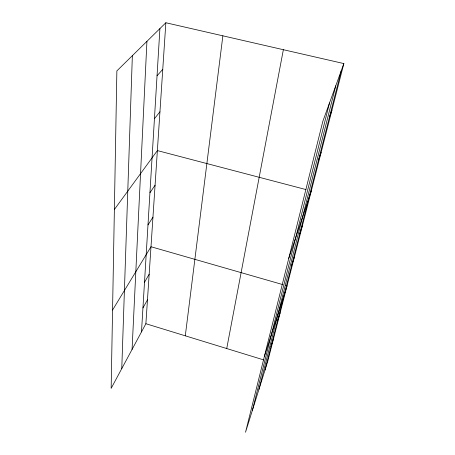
<?xml version="1.0" encoding="UTF-8"?>
<svg xmlns="http://www.w3.org/2000/svg" width="455" height="455" viewBox="0 0 455 455"><rect width="100%" height="100%" fill="white"/><g stroke="black" fill="none" stroke-linecap="round" stroke-linejoin="round"><path stroke-width="0.68" d="M121.769 368.601L132.354 55.681M132.069 349.44L146.931 41.348M141.488 331.9L159.91 28.591M165.853 22.75L116.872 70.895L111.151 388.371L145.884 323.715L165.853 22.75L343.849 63.575L267.785 361.162L245.524 432.25L322.845 121.275L343.849 63.575M185.293 335.818L222.87 35.826M226.726 348.547L283.363 49.703M252.349 410.467L329.517 102.944M258.946 389.383L335.773 85.767M264.975 370.131L341.318 70.531M270.924 346.784L273.745 337.832M277.317 321.685L280.149 312.778M264.349 356.544L287.042 285.814L285.683 285.427M291.661 265.413L294.482 256.711M299.731 233.722L302.535 225.197M288.754 258.372L311.288 190.958M318.415 160.41L321.133 152.448M329.295 117.709L331.934 110.178M142.944 307.955L147.471 299.822M144.502 282.276L149.172 274.228M112.561 310.048L150.992 246.741L282.964 284.648M147.989 224.918L152.96 217.149M149.94 192.749L155.075 185.191M114.376 209.488L157.373 150.582L305.908 189.547M154.438 118.698L159.95 111.782M157.043 75.792L162.765 69.348M145.884 323.715L263.792 359.933"/></g></svg>
